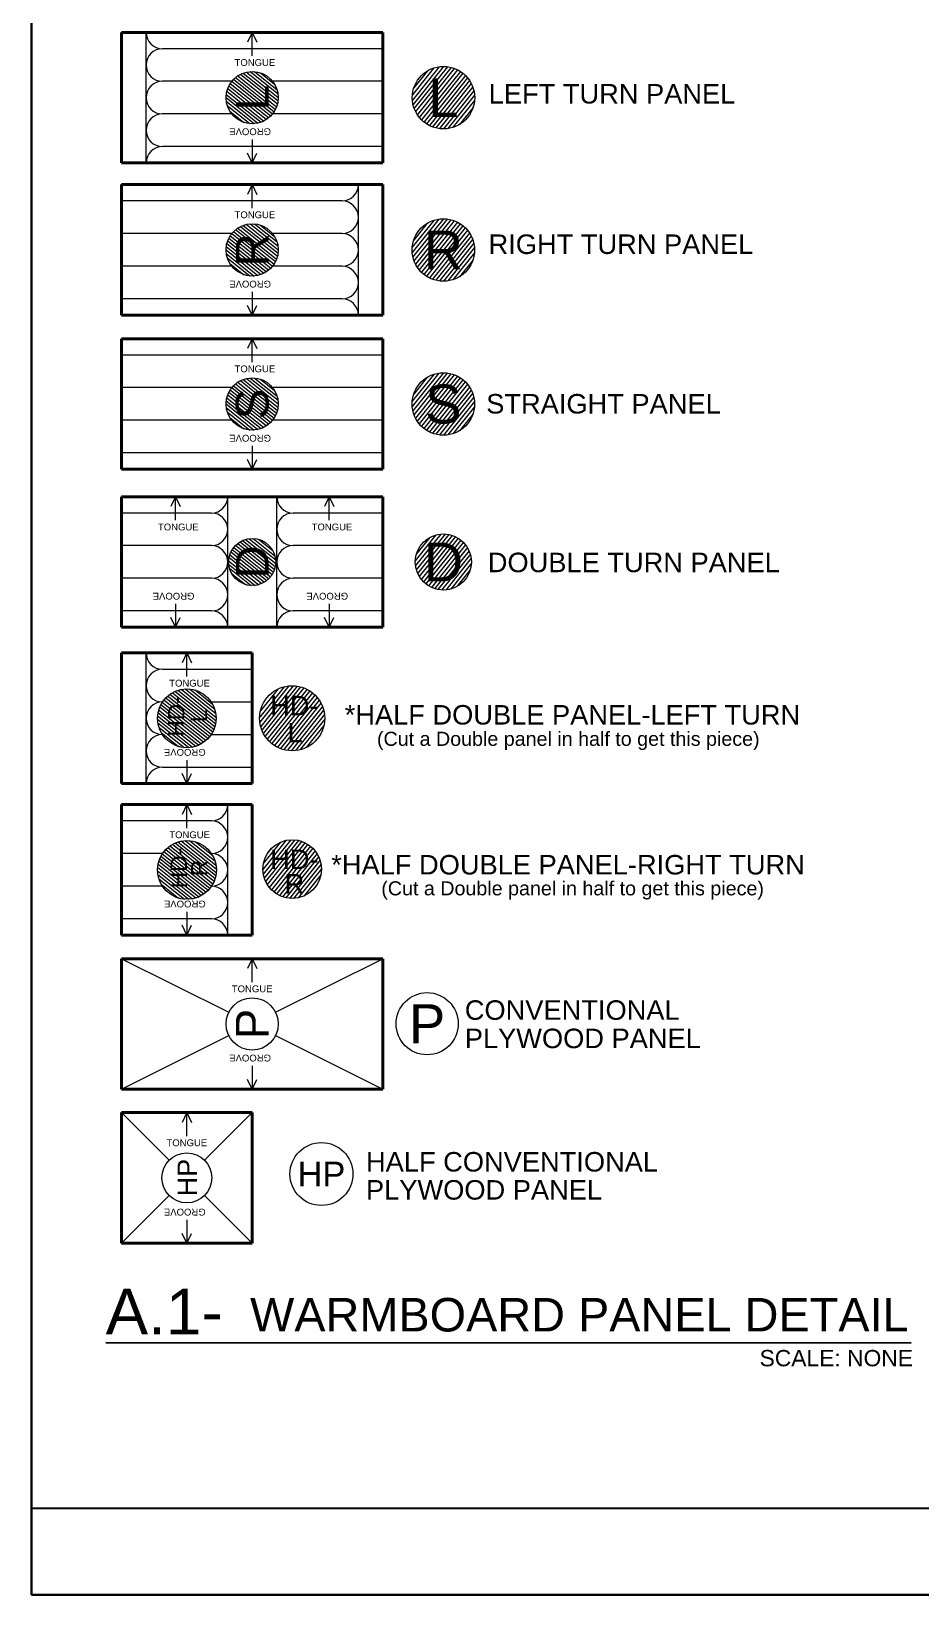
# Paper-space layout 'WBS INST' of a CAD drawing. Header units: inches. Extents: x 0.2 to 34.4, y 0.5 to 23.
# Drawn here: x 0.19 to 6.99, y 0.5 to 12.47 of the extents above; entities that cross this region are included whole.
import ezdxf
from ezdxf.enums import TextEntityAlignment as Align

# ---------------------------------------------------------------- set-up
doc = ezdxf.new("R2010")
doc.units = ezdxf.units.IN
doc.header["$MEASUREMENT"] = 0
for name, color, linetype, lineweight in [('S_Doubles', 50, 'Continuous', 15), ('S_Lefts', 1, 'Continuous', 13), ('S_Plywood', 30, 'Continuous', 13), ('S_Rights', 3, 'Continuous', 13), ('S_Straights', 161, 'Continuous', 13), ('W_Grooves', 7, 'Continuous', 5), ('W_Panel', 7, 'Continuous', 40), ('W_TG', 7, 'Continuous', 5)]:
    doc.layers.add(name, color=color, linetype=linetype, lineweight=lineweight)
doc.layers.add('S_PANEL DETAIL', color=7, linetype='Continuous')
doc.layers.add('Title Block', color=7, linetype='Continuous')
doc.styles.get("Standard").update_dxf_attribs({"font": 'arial.ttf'})

# ---------------------------------------------------------------- blocks, each defined once
blk = doc.blocks.new('Information title block')
at = {"layer": 'Title Block', "lineweight": 30}
blk.add_lwpolyline([(0, 0), (31.625, 0), (31.625, 22.5), (0, 22.5)], close=True, dxfattribs=at)
at = {"layer": 'Title Block'}
for tag, p in [('DATE', (33.404, 1.934)), ('DESIGNER', (33.506, 1.286)), ('REVIEWED', (33.643, 0.987))]:
    blk.add_attdef(tag, text='', height=0.125, dxfattribs=at).set_placement(p, align=Align.MIDDLE_CENTER)
blk = doc.blocks.new('Half Double Panel - Right')
at = {"layer": 'S_Doubles'}
for p, q in [((160.35, 130.9), (151.26, 119.53)), ((158.77, 130.53), (151.28, 121.16)), ((161.74, 131.03), (151.43, 118.15)), ((156.82, 129.69), (151.67, 123.25)), ((162.99, 131), (151.74, 116.94)), ((164.14, 130.83), (152.16, 115.85)), ((165.21, 130.57), (152.65, 114.87)), ((166.2, 130.21), (153.22, 113.98)), ((167.13, 129.77), (153.85, 113.17)), ((168, 129.25), (154.54, 112.43)), ((168.81, 128.67), (155.29, 111.77)), ((169.56, 128.01), (156.1, 111.18)), ((170.25, 127.27), (156.97, 110.67)), ((170.89, 126.46), (157.9, 110.23)), ((171.45, 125.57), (158.9, 109.87)), ((171.95, 124.59), (159.96, 109.61)), ((172.36, 123.5), (161.11, 109.44)), ((172.67, 122.29), (162.37, 109.41)), ((172.85, 120.91), (163.75, 109.54)), ((172.83, 119.28), (165.33, 109.91)), ((172.44, 117.19), (167.28, 110.75))]:
    blk.add_line(p, q, dxfattribs=at)
blk.add_circle((162.05, 120.22), 10.82, dxfattribs=at)
at = {"layer": 'W_Grooves'}
for p, q in [((144.05, 111.22), (144.05, 144.22)), ((156.05, 129.22), (156.05, 144.22)), ((168.05, 129.22), (168.05, 144.22)), ((180.05, 111.22), (180.05, 144.22)), ((138.05, 105.22), (186.05, 105.22))]:
    blk.add_line(p, q, dxfattribs=at)
for centre, start, end in [((138.05, 111.22), 270, 0), ((150.05, 111.22), 180, 0), ((162.05, 111.22), 180, 0), ((174.05, 111.22), 180, 0), ((186.05, 111.22), 180, 270)]:
    blk.add_arc(centre, 6, start, end, dxfattribs=at)
at = {"layer": 'W_Panel'}
for p, q in [((138.05, 144.22), (138.05, 96.22)), ((186.05, 144.22), (138.05, 144.22)), ((186.05, 96.22), (186.05, 144.22)), ((138.05, 96.22), (186.05, 96.22))]:
    blk.add_line(p, q, dxfattribs=at)
at = {"layer": 'W_TG'}
for p, q in [((138.05, 120.22), (141.67, 121.96)), ((186.05, 120.22), (182.43, 121.96)), ((146.66, 120.22), (138.05, 120.22)), ((138.05, 120.22), (141.67, 118.48)), ((177.44, 120.22), (186.05, 120.22)), ((186.05, 120.22), (182.43, 118.48))]:
    blk.add_line(p, q, dxfattribs=at)
at = {"layer": 'W_Panel'}
for s, p in [('HD-', (162.72, 123.24)), ('R', (162.72, 115.66))]:
    blk.add_text(s, height=6, dxfattribs=at).set_placement(p, align=Align.MIDDLE)
at = {"layer": 'W_TG'}
for s, rotation, p in [('GROOVE', 90, (150.75, 113.32)), ('TONGUE', 270, (173.71, 126.69))]:
    blk.add_text(s, height=2.5, rotation=rotation, dxfattribs=at).set_placement(p)
blk = doc.blocks.new('A.1 PANEL DETAIL')
at = {"layer": 'S_Doubles'}
for p, q in [((0.95, 5.39), (1.18, 5.206)), ((0.977, 5.395), (1.18, 5.233)), ((1.008, 5.397), (1.174, 5.264)), ((1.05, 5.39), (1.158, 5.304)), ((2.406, 5.424), (2.248, 5.226)), ((2.443, 5.431), (2.25, 5.189)), ((2.476, 5.431), (2.256, 5.157)), ((2.359, 5.405), (2.256, 5.277)), ((2.504, 5.428), (2.266, 5.13)), ((2.531, 5.421), (2.279, 5.106)), ((2.555, 5.411), (2.293, 5.084)), ((2.577, 5.399), (2.31, 5.065)), ((0.829, 5.273), (1.093, 5.062)), ((0.837, 5.294), (1.111, 5.075)), ((0.847, 5.312), (1.127, 5.089)), ((0.859, 5.329), (1.141, 5.104)), ((0.873, 5.345), (1.153, 5.121)), ((0.889, 5.359), (1.163, 5.14)), ((0.907, 5.371), (1.171, 5.16)), ((0.927, 5.382), (1.177, 5.182)), ((2.597, 5.385), (2.329, 5.049)), ((2.616, 5.368), (2.349, 5.034)), ((2.633, 5.349), (2.371, 5.022)), ((2.647, 5.328), (2.395, 5.012)), ((2.66, 5.303), (2.421, 5.006)), ((2.67, 5.276), (2.45, 5.002)), ((0.82, 5.227), (1.05, 5.043)), ((0.82, 5.2), (1.023, 5.038)), ((0.823, 5.251), (1.073, 5.052)), ((0.826, 5.169), (0.992, 5.037)), ((2.676, 5.245), (2.483, 5.002)), ((2.678, 5.207), (2.52, 5.009)), ((2.669, 5.156), (2.567, 5.028)), ((0.842, 5.13), (0.95, 5.044)), ((0.353, 4.191), (0.699, 3.915)), ((0.37, 4.204), (0.708, 3.934)), ((0.389, 4.216), (0.716, 3.955)), ((0.409, 4.227), (0.721, 3.977)), ((0.432, 4.235), (0.724, 4.001)), ((0.457, 4.242), (0.725, 4.027)), ((0.486, 4.245), (0.723, 4.056)), ((0.52, 4.245), (0.715, 4.089)), ((0.563, 4.237), (0.697, 4.129)), ((1.244, 4.261), (1.058, 4.028)), ((1.281, 4.268), (1.059, 3.991)), ((1.199, 4.245), (1.064, 4.076)), ((1.314, 4.269), (1.065, 3.958)), ((1.344, 4.266), (1.075, 3.93)), ((1.371, 4.26), (1.086, 3.905)), ((1.396, 4.252), (1.1, 3.882)), ((1.42, 4.242), (1.115, 3.861)), ((1.441, 4.229), (1.132, 3.843)), ((1.461, 4.215), (1.151, 3.826)), ((1.48, 4.198), (1.171, 3.812)), ((0.284, 4.086), (0.611, 3.825)), ((0.292, 4.107), (0.63, 3.836)), ((0.301, 4.126), (0.647, 3.85)), ((0.312, 4.144), (0.662, 3.864)), ((0.324, 4.161), (0.676, 3.88)), ((0.338, 4.177), (0.688, 3.896)), ((1.497, 4.18), (1.193, 3.799)), ((1.513, 4.159), (1.216, 3.789)), ((1.526, 4.136), (1.242, 3.78)), ((1.538, 4.111), (1.269, 3.775)), ((1.547, 4.082), (1.298, 3.772)), ((0.275, 4.014), (0.543, 3.799)), ((0.276, 4.04), (0.568, 3.806)), ((0.277, 3.985), (0.514, 3.796)), ((0.279, 4.064), (0.591, 3.814)), ((0.285, 3.952), (0.48, 3.796)), ((1.553, 4.05), (1.331, 3.773)), ((1.555, 4.013), (1.368, 3.78)), ((1.549, 3.965), (1.413, 3.796)), ((0.303, 3.911), (0.437, 3.804)), ((1.26, 3.086), (1.081, 2.862)), ((1.295, 3.09), (1.084, 2.827)), ((1.217, 3.072), (1.085, 2.907)), ((1.326, 3.09), (1.092, 2.796)), ((1.355, 3.085), (1.102, 2.77)), ((1.381, 3.078), (1.115, 2.746)), ((1.147, 3.025), (1.115, 2.985)), ((1.405, 3.068), (1.13, 2.725)), ((1.427, 3.056), (1.147, 2.706)), ((1.447, 3.041), (1.165, 2.689)), ((1.465, 3.025), (1.186, 2.675)), ((1.482, 3.006), (1.208, 2.663)), ((1.497, 2.985), (1.232, 2.653)), ((1.51, 2.961), (1.258, 2.645)), ((1.521, 2.934), (1.286, 2.641)), ((1.528, 2.904), (1.317, 2.64)), ((1.531, 2.868), (1.353, 2.645)), ((1.528, 2.824), (1.395, 2.659)), ((1.497, 2.746), (1.465, 2.706))]:
    blk.add_line(p, q, dxfattribs=at)
for centre, radius in [((1, 5.217), 0.18), ((2.463, 5.217), 0.215), ((0.5, 4.02), 0.225), ((1.306, 4.02), 0.249), ((1.306, 2.865), 0.225)]:
    blk.add_circle(centre, radius, dxfattribs=at)
at = {"layer": 'S_Lefts'}
for p, q in [((2.43, 9.01), (2.226, 8.754)), ((2.391, 9.001), (2.226, 8.794)), ((2.464, 9.012), (2.231, 8.721)), ((2.494, 9.01), (2.239, 8.692)), ((2.522, 9.005), (2.25, 8.666)), ((2.547, 8.997), (2.264, 8.643)), ((2.571, 8.987), (2.279, 8.622)), ((0.821, 8.863), (1.127, 8.618)), ((0.832, 8.881), (1.142, 8.633)), ((0.844, 8.898), (1.156, 8.648)), ((0.858, 8.914), (1.168, 8.665)), ((0.873, 8.928), (1.179, 8.683)), ((0.891, 8.941), (1.187, 8.703)), ((0.91, 8.952), (1.194, 8.725)), ((0.932, 8.961), (1.198, 8.748)), ((0.956, 8.968), (1.2, 8.773)), ((0.984, 8.973), (1.198, 8.801)), ((1.018, 8.972), (1.191, 8.834)), ((1.063, 8.963), (1.172, 8.876)), ((2.341, 8.978), (2.237, 8.848)), ((2.593, 8.974), (2.296, 8.603)), ((2.613, 8.96), (2.315, 8.587)), ((2.632, 8.943), (2.335, 8.572)), ((2.648, 8.924), (2.357, 8.56)), ((2.664, 8.904), (2.38, 8.549)), ((2.677, 8.881), (2.406, 8.541)), ((0.8, 8.773), (1.044, 8.578)), ((0.802, 8.798), (1.068, 8.585)), ((0.802, 8.745), (1.016, 8.574)), ((0.806, 8.822), (1.09, 8.594)), ((0.813, 8.843), (1.109, 8.606)), ((2.688, 8.855), (2.433, 8.536)), ((2.697, 8.826), (2.464, 8.534)), ((2.702, 8.792), (2.497, 8.537)), ((2.702, 8.752), (2.536, 8.546)), ((0.809, 8.712), (0.982, 8.574)), ((0.828, 8.67), (0.937, 8.583)), ((2.691, 8.698), (2.586, 8.568))]:
    blk.add_line(p, q, dxfattribs=at)
for centre, radius in [((2.464, 8.773), 0.239), ((1, 8.773), 0.2)]:
    blk.add_circle(centre, radius, dxfattribs=at)
at = {"layer": 'S_Plywood'}
for p, q in [((0, 2.179), (0.821, 1.769)), ((1.179, 1.769), (2, 2.179)), ((0, 1.179), (0.821, 1.59)), ((1.179, 1.59), (2, 1.179)), ((0, 1), (0.365, 0.635)), ((0.635, 0.635), (1, 1)), ((0, 0), (0.365, 0.365)), ((0.635, 0.365), (1, 0))]:
    blk.add_line(p, q, dxfattribs=at)
for centre, radius in [((2.339, 1.681), 0.238), ((1, 1.679), 0.2), ((1.53, 0.53), 0.241), ((0.5, 0.5), 0.191)]:
    blk.add_circle(centre, radius, dxfattribs=at)
at = {"layer": 'S_Rights'}
for p, q in [((0.91, 7.786), (1.194, 7.558)), ((0.932, 7.795), (1.198, 7.581)), ((0.956, 7.802), (1.2, 7.607)), ((0.984, 7.806), (1.198, 7.635)), ((1.018, 7.806), (1.191, 7.668)), ((1.063, 7.797), (1.172, 7.71)), ((2.429, 7.842), (2.225, 7.587)), ((2.39, 7.833), (2.225, 7.627)), ((2.463, 7.845), (2.23, 7.553)), ((2.34, 7.811), (2.236, 7.681)), ((2.493, 7.843), (2.238, 7.524)), ((2.521, 7.838), (2.25, 7.498)), ((2.546, 7.83), (2.263, 7.475)), ((2.57, 7.819), (2.278, 7.455)), ((2.592, 7.807), (2.295, 7.436)), ((2.612, 7.792), (2.314, 7.419)), ((0.813, 7.677), (1.109, 7.439)), ((0.821, 7.697), (1.127, 7.452)), ((0.832, 7.715), (1.142, 7.466)), ((0.844, 7.732), (1.156, 7.482)), ((0.858, 7.747), (1.168, 7.499)), ((0.873, 7.762), (1.179, 7.517)), ((0.891, 7.774), (1.187, 7.537)), ((2.631, 7.776), (2.334, 7.405)), ((2.648, 7.757), (2.356, 7.392)), ((2.663, 7.736), (2.379, 7.382)), ((2.676, 7.713), (2.405, 7.374)), ((2.687, 7.687), (2.433, 7.369)), ((0.8, 7.607), (1.044, 7.412)), ((0.802, 7.632), (1.068, 7.419)), ((0.802, 7.579), (1.016, 7.407)), ((0.806, 7.655), (1.09, 7.428)), ((0.809, 7.546), (0.982, 7.408)), ((2.696, 7.658), (2.463, 7.367)), ((2.701, 7.625), (2.497, 7.369)), ((2.701, 7.585), (2.536, 7.378)), ((0.828, 7.504), (0.937, 7.417)), ((2.69, 7.531), (2.586, 7.401))]:
    blk.add_line(p, q, dxfattribs=at)
for centre, radius in [((1, 7.607), 0.2), ((2.463, 7.606), 0.239)]:
    blk.add_circle(centre, radius, dxfattribs=at)
at = {"layer": 'S_Straights'}
for p, q in [((0.891, 6.594), (1.187, 6.357)), ((0.91, 6.606), (1.194, 6.378)), ((0.932, 6.615), (1.198, 6.401)), ((0.956, 6.622), (1.2, 6.427)), ((0.984, 6.626), (1.198, 6.455)), ((1.018, 6.626), (1.191, 6.488)), ((1.063, 6.617), (1.172, 6.53)), ((2.429, 6.663), (2.225, 6.408)), ((2.39, 6.654), (2.225, 6.448)), ((2.463, 6.666), (2.23, 6.374)), ((2.34, 6.632), (2.236, 6.501)), ((2.493, 6.664), (2.238, 6.345)), ((2.521, 6.658), (2.25, 6.319)), ((2.546, 6.651), (2.263, 6.296)), ((2.57, 6.64), (2.278, 6.275)), ((2.592, 6.628), (2.295, 6.257)), ((2.612, 6.613), (2.314, 6.24)), ((2.631, 6.597), (2.334, 6.226)), ((0.806, 6.475), (1.09, 6.248)), ((0.813, 6.497), (1.109, 6.259)), ((0.821, 6.517), (1.127, 6.272)), ((0.832, 6.535), (1.142, 6.286)), ((0.844, 6.552), (1.156, 6.302)), ((0.858, 6.567), (1.168, 6.319)), ((0.873, 6.582), (1.179, 6.337)), ((2.648, 6.578), (2.356, 6.213)), ((2.663, 6.557), (2.379, 6.203)), ((2.676, 6.534), (2.405, 6.195)), ((2.687, 6.508), (2.433, 6.19)), ((2.696, 6.479), (2.463, 6.188)), ((0.8, 6.427), (1.044, 6.232)), ((0.802, 6.452), (1.068, 6.239)), ((0.802, 6.399), (1.016, 6.227)), ((0.809, 6.366), (0.982, 6.227)), ((2.701, 6.446), (2.497, 6.19)), ((2.701, 6.406), (2.536, 6.199)), ((2.69, 6.352), (2.586, 6.222)), ((0.828, 6.324), (0.937, 6.237))]:
    blk.add_line(p, q, dxfattribs=at)
for centre, radius in [((1, 6.427), 0.2), ((2.463, 6.427), 0.239)]:
    blk.add_circle(centre, radius, dxfattribs=at)
at = {"layer": 'Title Block'}
blk.add_line((-0.121, -0.761), (6.044, -0.762), dxfattribs=at)
at = {"layer": 'W_Grooves'}
for p, q in [((0.188, 8.273), (0.188, 9.273)), ((2, 9.148), (0.313, 9.148)), ((0.844, 8.898), (0.313, 8.898)), ((2, 8.898), (1.156, 8.898)), ((0.844, 8.648), (0.313, 8.648)), ((2, 8.648), (1.156, 8.648)), ((2, 8.398), (0.313, 8.398)), ((1.813, 7.107), (1.813, 8.107)), ((1.688, 7.982), (0, 7.982)), ((0.844, 7.732), (0, 7.732)), ((1.688, 7.732), (1.156, 7.732)), ((0.844, 7.482), (0, 7.482)), ((1.688, 7.482), (1.156, 7.482)), ((1.688, 7.232), (0, 7.232)), ((2, 6.802), (0, 6.802)), ((0.844, 6.552), (0, 6.552)), ((2, 6.552), (1.156, 6.552)), ((0.844, 6.302), (0, 6.302)), ((2, 6.302), (1.156, 6.302)), ((2, 6.052), (0, 6.052)), ((0.813, 4.717), (0.813, 5.717)), ((1.188, 4.717), (1.188, 5.717)), ((0.688, 5.592), (0, 5.592)), ((2, 5.592), (1.313, 5.592)), ((0.688, 5.342), (0, 5.342)), ((2, 5.342), (1.313, 5.342)), ((0.688, 5.092), (0, 5.092)), ((2, 5.092), (1.313, 5.092)), ((0.688, 4.842), (0, 4.842)), ((2, 4.842), (1.313, 4.842)), ((0.188, 3.52), (0.188, 4.52)), ((0.313, 4.395), (1, 4.395)), ((0.688, 4.145), (1, 4.145)), ((0.688, 3.895), (1, 3.895)), ((0.313, 3.645), (1, 3.645))]:
    blk.add_line(p, q, dxfattribs=at)
for centre, start, end in [((0.313, 9.273), 180, 270), ((0.313, 9.023), 90, 270), ((0.313, 8.773), 90, 270), ((0.313, 8.523), 90, 270), ((0.313, 8.273), 90, 180), ((1.688, 8.107), 270, 0), ((1.688, 7.857), 270, 90), ((1.688, 7.607), 270, 90), ((1.688, 7.357), 270, 90), ((1.688, 7.107), 0, 90), ((0.688, 5.717), 270, 0), ((1.313, 5.717), 180, 270), ((0.688, 5.467), 270, 90), ((1.313, 5.467), 90, 270), ((0.688, 5.217), 270, 90), ((1.313, 5.217), 90, 270), ((0.688, 4.967), 270, 90), ((1.313, 4.967), 90, 270), ((0.688, 4.717), 0, 90), ((1.313, 4.717), 90, 180), ((0.313, 4.52), 180, 270), ((0.313, 4.27), 90, 270), ((0.313, 4.02), 90, 270), ((0.313, 3.77), 90, 270), ((0.313, 3.52), 90, 180)]:
    blk.add_arc(centre, 0.125, start, end, dxfattribs=at)
at = {"layer": 'W_Panel'}
for p, q in [((0, 9.273), (0, 8.273)), ((2, 9.273), (0, 9.273)), ((2, 8.273), (2, 9.273)), ((0, 8.273), (2, 8.273)), ((0, 8.107), (0, 7.107)), ((2, 8.107), (0, 8.107)), ((2, 7.107), (2, 8.107)), ((0, 7.107), (2, 7.107)), ((2, 6.927), (0, 6.927)), ((0, 6.927), (0, 5.927)), ((2, 5.927), (2, 6.927)), ((0, 5.927), (2, 5.927)), ((0, 5.717), (0, 4.717)), ((2, 5.717), (0, 5.717)), ((2, 4.717), (2, 5.717)), ((0, 4.717), (2, 4.717)), ((0, 3.52), (0, 4.52)), ((0, 4.52), (1, 4.52)), ((1, 4.52), (1, 3.52)), ((1, 3.52), (0, 3.52)), ((2, 2.179), (0, 2.179)), ((0, 2.179), (0, 1.179)), ((2, 1.179), (2, 2.179)), ((0, 1.179), (2, 1.179)), ((0, 0), (0, 1)), ((0, 1), (1, 1)), ((1, 0), (1, 1)), ((1, 0), (0, 0))]:
    blk.add_line(p, q, dxfattribs=at)
at = {"layer": 'W_TG'}
for p, q in [((1, 9.273), (0.964, 9.198)), ((1, 9.273), (1.036, 9.198)), ((1, 9.094), (1, 9.273)), ((1, 8.453), (1, 8.273)), ((1, 8.273), (0.964, 8.348)), ((1, 8.273), (1.036, 8.348)), ((1, 8.107), (0.964, 8.031)), ((1, 8.107), (1.036, 8.031)), ((1, 7.927), (1, 8.107)), ((1, 7.286), (1, 7.107)), ((1, 7.107), (0.964, 7.182)), ((1, 7.107), (1.036, 7.182)), ((1, 6.927), (0.964, 6.851)), ((1, 6.747), (1, 6.927)), ((1, 6.927), (1.036, 6.851)), ((1, 5.927), (0.964, 6.002)), ((1, 6.106), (1, 5.927)), ((1, 5.927), (1.036, 6.002)), ((0.414, 5.717), (0.378, 5.641)), ((0.414, 5.537), (0.414, 5.717)), ((0.414, 5.717), (0.45, 5.641)), ((1.59, 5.717), (1.554, 5.641)), ((1.59, 5.537), (1.59, 5.717)), ((1.59, 5.717), (1.626, 5.641)), ((0.414, 4.717), (0.378, 4.792)), ((0.414, 4.896), (0.414, 4.717)), ((0.414, 4.717), (0.45, 4.792)), ((1.59, 4.717), (1.554, 4.792)), ((1.59, 4.896), (1.59, 4.717)), ((1.59, 4.717), (1.626, 4.792)), ((0.5, 4.52), (0.464, 4.445)), ((0.5, 4.341), (0.5, 4.52)), ((0.5, 4.52), (0.536, 4.445)), ((0.5, 3.52), (0.464, 3.596)), ((0.5, 3.7), (0.5, 3.52)), ((0.5, 3.52), (0.536, 3.596)), ((1, 2.179), (0.964, 2.104)), ((1, 2), (1, 2.179)), ((1, 2.179), (1.036, 2.104)), ((1, 1.359), (1, 1.179)), ((1, 1.179), (0.964, 1.255)), ((1, 1.179), (1.036, 1.255)), ((0.5, 1), (0.464, 0.925)), ((0.5, 0.821), (0.5, 1)), ((0.5, 1), (0.536, 0.925)), ((0.5, 0.179), (0.5, 0)), ((0.5, 0), (0.464, 0.075)), ((0.5, 0), (0.536, 0.075))]:
    blk.add_line(p, q, dxfattribs=at)
at = {"layer": 'Title Block', "xscale": 0.02083333333325754, "yscale": 0.02083333333325754, "zscale": 0.02083333333325754, "rotation": 90}
blk.add_blockref('Half Double Panel - Right', (3.005, -0.517), dxfattribs=at)
blk.add_text('A.1-', height=0.35).set_placement((-0.122, -0.699))
at = {"layer": 'S_PANEL DETAIL', "lineweight": 30}
blk.add_text('SCALE: NONE', height=0.125, dxfattribs=at).set_placement((4.883, -0.88), align=Align.MIDDLE_LEFT)
at = {"layer": 'Title Block'}
for s, height, p in [('LEFT TURN PANEL', 0.1492, (2.81, 8.728)), ('RIGHT TURN PANEL', 0.1492, (2.809, 7.576)), ('STRAIGHT PANEL', 0.1492, (2.791, 6.354)), ('DOUBLE TURN PANEL', 0.1492, (2.803, 5.139)), ('*HALF DOUBLE PANEL-LEFT TURN', 0.1492, (1.708, 3.972)), ('(Cut a Double panel in half to get this piece)', 0.10775, (1.955, 3.809)), ('*HALF DOUBLE PANEL-RIGHT TURN', 0.1492, (1.605, 2.824)), ('(Cut a Double panel in half to get this piece)', 0.10775, (1.988, 2.664)), ('CONVENTIONAL', 0.1492, (2.627, 1.711)), ('PLYWOOD PANEL', 0.1492, (2.627, 1.494)), ('HALF CONVENTIONAL', 0.1492, (1.871, 0.549)), ('PLYWOOD PANEL', 0.1492, (1.871, 0.334))]:
    blk.add_text(s, height=height, dxfattribs=at).set_placement(p)
at = {"layer": 'Title Block', "lineweight": 30}
blk.add_text('WARMBOARD PANEL DETAIL', height=0.25664, dxfattribs=at).set_placement((0.984, -0.753), align=Align.BOTTOM_LEFT)
at = {"layer": 'W_Panel'}
for s, height, p in [('L', 0.298, (2.464, 8.773)), ('R', 0.298, (2.463, 7.606)), ('S', 0.298, (2.463, 6.427)), ('D', 0.298, (2.463, 5.217)), ('HD-', 0.1492, (1.323, 2.94)), ('R', 0.149, (1.323, 2.752)), ('P', 0.298, (2.339, 1.681)), ('HP', 0.1888, (1.53, 0.53))]:
    blk.add_text(s, height=height, dxfattribs=at).set_placement(p, align=Align.MIDDLE)
for s, height, p in [('L', 0.25, (1, 8.773)), ('R', 0.25, (1, 7.607)), ('S', 0.25, (1, 6.427)), ('D', 0.25, (1, 5.217)), ('P', 0.25, (1, 1.679)), ('HP', 0.1478, (0.503, 0.503))]:
    blk.add_text(s, height=height, rotation=90, dxfattribs=at).set_placement(p, align=Align.MIDDLE)
for s, height, p in [('HD-', 0.1492, (1.137, 4.043)), ('L', 0.149, (1.27, 3.836))]:
    blk.add_text(s, height=height, dxfattribs=at).set_placement(p)
for s, p in [('HD-', (0.481, 3.879)), ('L', (0.654, 3.99))]:
    blk.add_text(s, height=0.125, rotation=90, dxfattribs=at).set_placement(p)
at = {"layer": 'W_TG'}
for p in [(0.865, 9.016), (0.865, 7.85), (0.865, 6.67), (0.279, 5.459), (1.455, 5.459), (0.365, 4.263), (0.844, 1.922), (0.344, 0.743)]:
    blk.add_text('TONGUE', height=0.0521, dxfattribs=at).set_placement(p)
for p in [(1.144, 8.538), (1.144, 7.371), (1.144, 6.191), (0.558, 4.981), (1.734, 4.981), (0.644, 3.785), (1.144, 1.444), (0.644, 0.264)]:
    blk.add_text('GROOVE', height=0.0521, rotation=180, dxfattribs=at).set_placement(p)

psp = doc.layouts.new('WBS INST')

# ---------------------------------------------------------------- linework, layer by layer
at = {"layer": 'Title Block'}
psp.add_line((0.188, 1.162), (7.061, 1.162), dxfattribs=at)
at = {"layer": 'Title Block', "lineweight": 30}
psp.add_lwpolyline([(0.188, 0.5), (31.812, 0.5), (31.812, 23), (0.188, 23)], close=True, dxfattribs=at)

# ---------------------------------------------------------------- block references
at = {"layer": 'S_PANEL DETAIL'}
for name, p in [('Information title block', (0.188, 0.5)), ('A.1 PANEL DETAIL', (0.878, 3.192))]:
    psp.add_blockref(name, p, dxfattribs=at)

doc.saveas('drawing.dxf')
